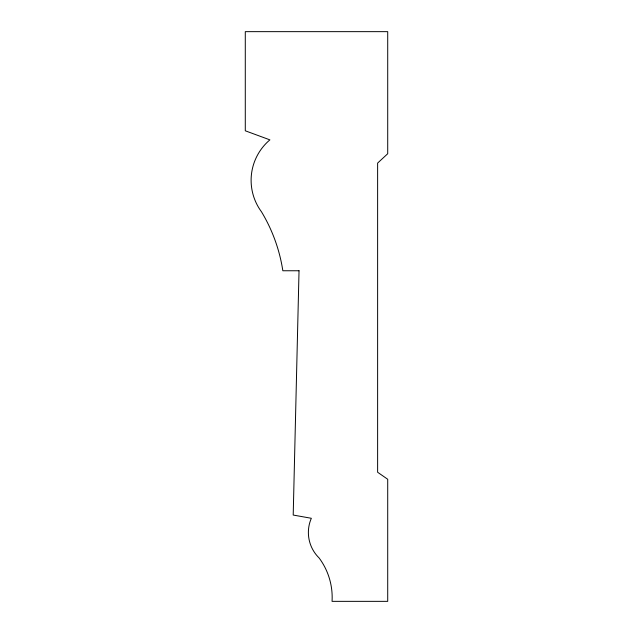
<?xml version="1.0" encoding="UTF-8"?>
<svg xmlns="http://www.w3.org/2000/svg" width="633" height="633" viewBox="0 0 633 633"><rect width="100%" height="100%" fill="white"/><g stroke="black" fill="none" stroke-linecap="round" stroke-linejoin="round"><path stroke-width="0.95" d="M299.029 270.758L293.206 515.048L311.333 518.285A35.622 35.622 0 0 0 319.103 557.958A66.125 66.125 0 0 1 332.056 601.35L387.712 601.35L387.712 479.268L377.624 472.25L377.624 163.077L387.712 153.732L387.712 31.65L245.287 31.65L245.287 130.794L269.895 139.861A52.966 52.966 0 0 0 261.476 211.786A161.668 161.668 0 0 1 282.84 270.758L299.029 270.758"/></g></svg>
